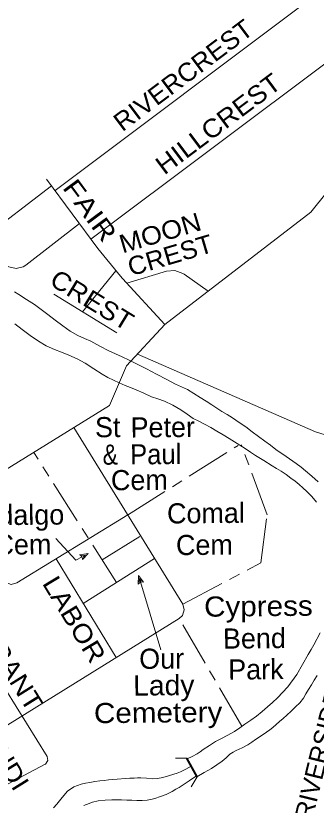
# Model space of a CAD drawing. Extents: x 3427609 to 3633543, y 2397145 to 2594380.
# Drawn here: x 3598273 to 3600352, y 2475300 to 2480759 of the extents above; entities that cross this region are included whole.
import ezdxf
from ezdxf.enums import TextEntityAlignment as Align

# ---------------------------------------------------------------- set-up
doc = ezdxf.new("R2010")
doc.units = 0
doc.header["$LTSCALE"] = 51
doc.linetypes.add('LONG_DASH_SHORT_DASH', pattern=[9.9, 6, -1.2, 1.5, -1.2])
doc.layers.add('14', color=7, linetype='Continuous')
doc.layers.add('19', color=7, linetype='Continuous')
for name, color, linetype, lineweight in [('18', 7, 'Continuous', 13), ('38', 7, 'Continuous', 13), ('46', 7, 'Continuous', 13), ('52', 7, 'LONG_DASH_SHORT_DASH', 13), ('60', 7, 'Continuous', 13)]:
    doc.layers.add(name, color=color, linetype=linetype, lineweight=lineweight)

msp = doc.modelspace()

# ---------------------------------------------------------------- linework, layer by layer
at = {"layer": '18'}
for p, q in [((3598544.63, 2479549.56), (3601256.33, 2481586.09)), ((3598793.26, 2479214.03), (3601508.26, 2481248.79)), ((3598343.34, 2479034.19), (3598713.7, 2479321.39)), ((3598735.56, 2478712.26), (3598964.91, 2478995.31)), ((3599304.31, 2478624.24), (3599011.53, 2478943.12)), ((3598973.03, 2478567.19), (3598537.45, 2478833.29)), ((3599427.66, 2476690.12), (3598674.99, 2477911.13)), ((3598967.12, 2476320.49), (3598553.12, 2477004.26)), ((3598740.34, 2476695.05), (3599232.87, 2477006.1)), ((3596721.3, 2474929.5), (3599404.31, 2476591.28))]:
    msp.add_line(p, q, dxfattribs=at)
for points in [[(3595614.35, 2476018.93), (3598920.82, 2478063.11), (3599038.82, 2478338.48), (3599304.31, 2478624.24), (3600313.11, 2479400.54), (3600539.12, 2479681.67), (3601866.27, 2480769.46), (3602257.93, 2481110.67), (3603043.14, 2481641.36)], [(3598343.35, 2479034.2), (3598325.01, 2479022.62), (3598274.78, 2479010.57), (3598224.45, 2479022.2), (3598039.56, 2479113.43), (3598035.44, 2479115.68), (3598011.69, 2479143.55), (3598009.65, 2479180.1), (3598030.14, 2479210.44), (3598519.25, 2479583.83)], [(3599011.53, 2478943.11), (3598997.52, 2478958.5), (3598840.67, 2479150.04), (3598485.91, 2479628.82)], [(3599603.82, 2478854.72), (3599437.18, 2478971.61), (3599428.18, 2478977.43), (3599373.22, 2478996.29), (3599315.31, 2478991.58), (3599041.28, 2478910.72)], [(3594834.38, 2477299.32), (3595640.09, 2477804), (3597024.51, 2478634.3), (3597032.22, 2478638.08), (3597066.51, 2478638.89), (3597093.42, 2478617.62), (3598184.58, 2476860.14), (3598203.16, 2476840.24), (3598241.54, 2476827.05), (3598280.79, 2476837.34), (3599047.3, 2477307.15)], [(3600934.46, 2477709.55), (3600795.11, 2477778.83), (3600546.56, 2477819.57), (3600346.43, 2477882.26), (3599114.29, 2478419.7)], [(3599404.31, 2476591.28), (3599425.5, 2476611.38), (3599438.32, 2476650.42), (3599427.66, 2476690.12)], [(3598475.99, 2475582.9), (3598477.91, 2475583.99), (3598495.54, 2475608.15), (3598490.72, 2475637.67), (3597916.14, 2476558.96), (3597912.48, 2476564.05), (3597883.81, 2476580.46), (3597851.44, 2476573.94), (3597058.11, 2476078.6), (3596916.51, 2476031.32), (3596605.86, 2475826.71)], [(3598476, 2475582.9), (3598219.68, 2475446.91), (3598184.15, 2475441.28), (3598152.64, 2475458.65), (3598146.6, 2475466.68), (3597767.43, 2476078.58), (3597582.24, 2476405.86)]]:
    msp.add_lwpolyline(points, dxfattribs=at)
at = {"layer": '38'}
for points in [[(3598792.06, 2478508.69), (3598747.5, 2478528.21), (3598703.06, 2478548.14), (3598649.03, 2478578.78), (3598597.81, 2478613.73), (3598545.73, 2478653.14), (3598493.66, 2478692.55), (3598447.59, 2478727.45), (3598401.52, 2478762.33), (3598347.93, 2478796.95), (3598293.59, 2478830.53), (3598264.91, 2478850.53)], [(3600354.58, 2477395.05), (3600321.88, 2477433.55), (3600286.1, 2477469.19), (3600259.65, 2477493.55), (3600232.56, 2477517.16), (3600204.77, 2477540.14), (3600176.43, 2477562.44), (3600142.97, 2477587.13), (3600108.39, 2477610.17), (3600077.09, 2477628.81), (3600045.8, 2477647.42), (3599989.03, 2477682.56), (3599932.55, 2477718.17), (3599895.89, 2477741.98), (3599859.24, 2477765.81), (3599804.7, 2477800.7), (3599749.97, 2477835.3), (3599707.57, 2477861.37), (3599664.72, 2477886.7), (3599622.28, 2477910.69), (3599579.55, 2477934.15), (3599540.3, 2477954.59), (3599501.08, 2477975.09), (3599458.11, 2478003.53), (3599415.73, 2478033.1), (3599359.62, 2478065.93), (3599301.31, 2478094.58), (3599256.22, 2478109.77), (3599211.16, 2478124.77), (3599158.11, 2478149.18), (3599104.87, 2478173.18), (3599067.72, 2478187.74), (3599030.55, 2478202.3), (3598989.16, 2478219.56), (3598948.21, 2478237.91), (3598909.12, 2478258.13), (3598871.04, 2478280.2), (3598812.51, 2478318.33), (3598753.74, 2478356.16), (3598698, 2478385.82), (3598640.73, 2478412.38), (3598590.34, 2478432.08), (3598539.88, 2478451.64), (3598483.18, 2478477.04), (3598429.51, 2478507.9), (3598373.16, 2478548.22), (3598317.4, 2478589.23), (3598265.4, 2478628.06)], [(3600364.08, 2477536.52), (3600321.26, 2477574.11), (3600278.44, 2477611.7), (3600246.37, 2477637.72), (3600212.99, 2477662.11), (3600166.38, 2477695.13), (3600119.6, 2477727.9), (3600096.17, 2477743.89), (3600072.92, 2477760.14), (3600034.13, 2477789.11), (3599995.48, 2477818.27), (3599952.13, 2477850.62), (3599908.7, 2477882.86), (3599863.53, 2477915.39), (3599817.96, 2477947.38), (3599795.42, 2477963.04), (3599772.62, 2477978.32), (3599736.03, 2478000.88), (3599699.36, 2478023.32), (3599664.72, 2478045.87), (3599630.04, 2478068.38), (3599589.44, 2478094.17), (3599548.76, 2478119.85), (3599505.08, 2478147.29), (3599460.83, 2478173.84), (3599419.26, 2478193.49), (3599377.14, 2478212.07), (3599347.17, 2478227.33), (3599317.29, 2478242.77), (3599246.9, 2478280.09), (3599176.3, 2478317.01), (3599139.74, 2478335.56), (3599103.17, 2478354.08), (3599056.62, 2478377.73), (3599010.08, 2478401.39), (3598963.06, 2478422), (3598915.79, 2478442.08), (3598853.77, 2478475.1), (3598792.06, 2478508.69)], [(3599458.59, 2475620.37), (3599493.6, 2475637.86), (3599528.01, 2475656.36), (3599549.06, 2475670.25), (3599569.72, 2475684.78), (3599612.11, 2475712.57), (3599654.5, 2475740.36), (3599672.55, 2475750.34), (3599691.1, 2475759.45), (3599738.91, 2475784.45), (3599786.49, 2475809.92), (3599822.27, 2475834.66), (3599856.83, 2475861.28), (3599898.24, 2475887.86), (3599938.98, 2475915.49), (3599977.23, 2475947.15), (3600014.37, 2475980.14), (3600049.08, 2476011.4), (3600083.19, 2476043.37), (3600155.11, 2476118.8), (3600216.32, 2476202.76), (3600256.29, 2476272.69), (3600295.72, 2476342.77), (3600315.62, 2476376.08), (3600335.48, 2476409.47), (3600378.85, 2476492.36)], [(3599526.69, 2475497.19), (3599576.32, 2475526.08), (3599625.95, 2475554.97), (3599663.73, 2475579.06), (3599700.27, 2475605.08), (3599727.57, 2475628.6), (3599754.85, 2475652.23), (3599775.94, 2475666.51), (3599797.91, 2475679.36), (3599838.28, 2475697.76), (3599877.69, 2475717.67), (3599905.08, 2475735.95), (3599932.45, 2475754.25), (3599970.27, 2475779.3), (3600008.08, 2475804.38), (3600030.77, 2475820.53), (3600052.35, 2475838.14), (3600075.14, 2475858.27), (3600097.81, 2475878.53), (3600122.5, 2475900.72), (3600147.17, 2475922.93), (3600177.82, 2475951.01), (3600208.19, 2475979.43), (3600237.22, 2476008.67), (3600262.54, 2476041.09), (3600280.61, 2476071.07), (3600298.45, 2476101.12), (3600318.38, 2476132.48), (3600338.27, 2476163.86), (3600358.25, 2476195.84)], [(3598534.87, 2475282.52), (3598556.9, 2475307.28), (3598593.91, 2475352.23), (3598631.86, 2475397.02), (3598675.23, 2475427.4), (3598725.99, 2475444.82), (3598755.44, 2475451.96), (3598785.11, 2475457.7), (3598819.25, 2475463.31), (3598853.49, 2475468.08), (3598884.4, 2475471.42), (3598915.34, 2475474.41), (3598973.92, 2475479.54), (3599032.53, 2475484.29), (3599062.81, 2475486.32), (3599093.11, 2475487.94), (3599115.51, 2475488.6), (3599137.92, 2475488.7), (3599176.88, 2475486.19), (3599215.8, 2475483.4), (3599252.77, 2475484.73), (3599289.5, 2475491.23), (3599328.53, 2475502.63), (3599366.89, 2475514.98), (3599389.55, 2475521.76), (3599411.46, 2475530.26), (3599449.19, 2475549.68), (3599486.93, 2475569.11)], [(3599111.51, 2475333.49), (3599147.13, 2475333), (3599181.45, 2475334.83), (3599215.55, 2475340.75), (3599242.09, 2475348.27), (3599268.01, 2475357.48), (3599312.61, 2475374.42), (3599355.72, 2475394.61), (3599380.5, 2475410.87), (3599402.26, 2475422.78), (3599423.6, 2475435.37), (3599473.36, 2475469.51), (3599523.12, 2475503.65)], [(3598743.41, 2475297.68), (3598762.6, 2475305.44), (3598802.7, 2475320.05), (3598843.93, 2475330.57), (3598890.61, 2475335.87), (3598937.42, 2475337.42), (3598971.04, 2475337.65), (3599004.66, 2475337.22), (3599040.28, 2475335.86), (3599075.9, 2475334.45), (3599111.51, 2475333.49)]]:
    msp.add_lwpolyline(points, dxfattribs=at)
at = {"layer": '46'}
for p, q in [((3599456.26, 2475624.58), (3599377.87, 2475626.03)), ((3599527.75, 2475495.27), (3599487.3, 2475428.11))]:
    msp.add_line(p, q, dxfattribs=at)
at = {"layer": '46', "lineweight": 40}
msp.add_line((3599527.75, 2475495.27), (3599456.26, 2475624.58), dxfattribs=at)
at = {"layer": '52'}
for p, q in [((3599046.34, 2477306.57), (3599811.03, 2477787.66)), ((3598970.35, 2476840.31), (3598396.98, 2477739.25)), ((3598869.93, 2476997.76), (3599137.11, 2477161.45)), ((3599836.3, 2475846.29), (3599404.31, 2476591.28))]:
    msp.add_line(p, q, dxfattribs=at)
msp.add_lwpolyline([(3599427.66, 2476690.12), (3599968.81, 2476975.91), (3600011.13, 2477308.39), (3599834.02, 2477792.13)], dxfattribs=at)
at = {"layer": '60'}
msp.add_line((3599128.57, 2476868.51), (3599276.5, 2476374.37), dxfattribs=at)
for points in [[(3598550.07, 2477143.98), (3598689.03, 2476994.94), (3598731.95, 2477016.33)], [(3598714.71, 2477031.56), (3598773.7, 2477040.04), (3598734.45, 2476998.64)], [(3598738.71, 2477014.41), (3598752.45, 2477029.44), (3598730.97, 2477027.53)], [(3599120.56, 2476828.56), (3599122.46, 2476888.14), (3599156.41, 2476842.29)], [(3599141.61, 2476849.22), (3599129.19, 2476865.38), (3599127.35, 2476843.88)]]:
    msp.add_lwpolyline(points, dxfattribs=at)
for centre, start, end in [((3598702.6, 2477001.92), 354.12625, 67.7743), ((3599147.64, 2476811.5), 74.12628, 147.77433)]:
    msp.add_arc(centre, 32.01, start, end, dxfattribs=at)

# ---------------------------------------------------------------- texts
at = {"layer": '14'}
for s, p in [('St', (3598909.63, 2477844.71)), ('Peter', (3599290.49, 2477844.48)), ('Cem', (3599128.85, 2477479.36)), ('Comal', (3599589.1, 2477250.33)), ('Hidalgo', (3598293.08, 2477237.88)), ('Cem', (3598323.07, 2477033.69)), ('Cem', (3599578.61, 2477030.9)), ('Bend', (3599924.5, 2476384.49)), ('Our', (3599282.73, 2476243.96)), ('Park', (3599934.82, 2476170.1))]:
    msp.add_text(s, height=139.3, rotation=0.543, dxfattribs=at).set_placement(p, align=Align.CENTER)
for s, width, p in [('&', 0.85, (3598927.32, 2477654.79)), ('Paul', 0.95, (3599241.8, 2477657.76)), ('Cypress', 1.1, (3599952.18, 2476606.96)), ('Lady', 1.05, (3599297.77, 2476059.75)), ('Cemetery', 1.1, (3599258.54, 2475871.21))]:
    msp.add_text(s, height=139.3, rotation=0.543, dxfattribs=dict(at, width=width)).set_placement(p, align=Align.CENTER)
at = {"layer": '19'}
for s, rotation, width, p in [('RIVERCREST', 36.907, 1.05, (3599468.69, 2480297.11)), ('HILLCREST', 36.85, 1.1, (3599710.89, 2479961.21)), ('FAIR', 306.537, 1.25, (3598735.17, 2479375.33)), ('MOON', 16.44, 1.1, (3599289.35, 2479196.9)), ('CREST', 16.44, 1.05, (3599359.06, 2479042.5)), ('CREST', 328.579, 1.1, (3598767.27, 2478738.77)), ('LABOR', 301.193, 1.15, (3598623.22, 2476552.24)), ('GRANT', 301.951, 1.15, (3598180.34, 2476224.99)), ('VERAMENDI', 301.784, 1.1, (3597972.33, 2475858.09))]:
    msp.add_text(s, height=126.7, rotation=rotation, dxfattribs=dict(at, width=width)).set_placement(p, align=Align.CENTER)
msp.add_text('RIVERSIDE', height=126.7, rotation=76.323, dxfattribs=at).set_placement((3600540.23, 2476079.93), align=Align.RIGHT)

doc.saveas('drawing.dxf')
